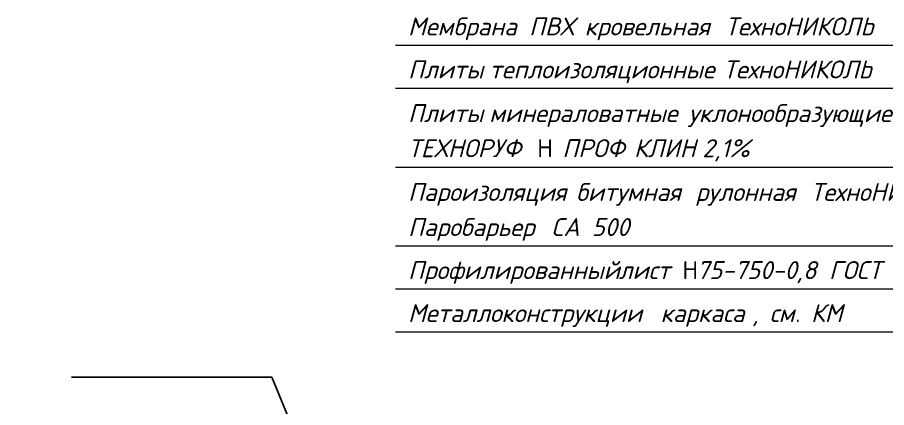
# Model space of a CAD drawing. Header units: millimetres. Extents: x -2951072 to 8268522, y -652067 to -630209.
# Drawn here: x 2631242 to 2643357, y -637288 to -631842 of the extents above; entities that cross this region are included whole.
import ezdxf
from ezdxf import colors
from ezdxf.entities.mleader import LeaderData, LeaderLine
from ezdxf.math import Vec2, Vec3

# ---------------------------------------------------------------- set-up
doc = ezdxf.new("R2010")
doc.units = ezdxf.units.MM
doc.header["$LTSCALE"] = 20
doc.layers.get('0').update_dxf_attribs({"lineweight": 0})
doc.layers.add('ANNO-TEXT', color=251, linetype='Continuous')
doc.layers.add('Типовые аннотации', color=7, linetype='Continuous', lineweight=18)
doc.styles.add('PDF ISOCPEUR Italic', font='isocpeui.ttf')

# ---------------------------------------------------------------- blocks, each defined once
blk = doc.blocks.new('010_ФлажокПирогаКонструкции_ТиповАннот_ - Тип 2-160-1477938-_О__Р__1-1_')
at = {"layer": 'Типовые аннотации', "lineweight": 20}
for p, q in [((986, 11890), (12986, 11890)), ((986, 11290), (12986, 11290)), ((986, 10190), (12986, 10190)), ((986, 9090), (12986, 9090)), ((986, 8490), (12986, 8490)), ((986, 7890), (12986, 7890))]:
    blk.add_line(p, q, dxfattribs=at)
blk = doc.blocks.new('_DOTSMALL')
at = {"color": 0, "linetype": 'ByBlock', "const_width": 0.5}
blk.add_lwpolyline([(-0.0625, 0, 1), (0.0625, 0, 1)], format="xyb", close=True, dxfattribs=at)

msp = doc.modelspace()

# ---------------------------------------------------------------- block references
at = {"layer": 'ANNO-TEXT', "color": 7, "lineweight": 0}
msp.add_blockref('010_ФлажокПирогаКонструкции_ТиповАннот_ - Тип 2-160-1477938-_О__Р__1-1_', (2635525.5, -644120.2), dxfattribs=at)

# ---------------------------------------------------------------- texts
at = {"layer": 'ANNO-TEXT', "color": 7, "lineweight": 0, "char_height": 250, "attachment_point": 1, "line_spacing_factor": 1.022761, "style": 'PDF ISOCPEUR Italic'}
for s, insert, width in [('Мембрана', (2636687.2, -631843.8), 1028.823), ('ПВХ', (2638373.9, -631843.8), 1028.823), ('кровельная', (2639147.9, -631843.8), 1028.823), ('ТехноНИКОЛЬ', (2641105.8, -631843.8), 1028.823), ('Плиты', (2636687.2, -632443.8), 1028.823), ('теплоизоляционные', (2637818.3, -632443.8), 1028.823), ('ТехноНИКОЛЬ', (2641079.3, -632443.8), 1028.823), ('Плиты', (2636687.2, -633053.8), 1028.823), ('минераловатные', (2637818.3, -633053.8), 1028.823), ('уклонообразующие', (2640596.4, -633053.8), 1028.823), ('ТЕХНОРУФ', (2636687.2, -633543.3), 1028.823), ('\\fISOCPEUR|b0|i0|c204|p34|;Н', (2638486.4, -633543.3), 1028.823), ('ПРОФ', (2638837, -633543.3), 1028.823), ('КЛИН', (2639835.8, -633543.3), 1028.823), (' 2,1%', (2640629.5, -633543.3), 1028.823), ('Пароизоляция', (2636687.2, -634153.8), 1028.823), ('битумная', (2639028.8, -634153.8), 1028.823), ('рулонная', (2640695.7, -634153.8), 1028.823), ('ТехноНИКОЛЬ', (2642296.4, -634153.8), 1028.823), ('Паробарьер', (2636687.2, -634643.3), 1028.823), ('СА', (2638684.8, -634643.3), 1028.823), (' 500', (2639088.3, -634643.3), 1028.823), ('Профилированный', (2636687.2, -635243.8), 1028.823), ('лист', (2639624.1, -635243.8), 1028.823), ('\\fISOCPEUR|b0|i0|c204|p34|;Н', (2640510.5, -635243.8), 1028.823), ('75-750-0,8 ', (2640708.9, -635243.8), 1028.823), ('ГОСТ 24045-2016', (2642554.4, -635243.8), 3595.024), ('Металлоконструкции', (2636687.2, -635843.8), 1028.823), ('каркаса', (2640206.2, -635843.8), 1028.823), ('см', (2641727.5, -635843.8), 1028.823), ('КМ', (2642303, -635843.8), 1028.823), (', ', (2641489.4, -635843.8), 1028.823), ('. ', (2642078.1, -635843.8), 1028.823)]:
    msp.add_mtext(s, dxfattribs=dict(at, insert=insert, width=width))

# ---------------------------------------------------------------- leaders
ml = msp.add_multileader_mtext('Standard')
ml.set_content('Лестница ЛП-2\\Pсм раздел КМ', color=256, style='PDF ISOCPEUR Italic')
ml.set_leader_properties()
ml.set_arrow_properties(name='DOTSMALL')
ml.build(insert=Vec2(0, 0))
ml.multileader.update_dxf_attribs({"text_left_attachment_type": 6, "text_right_attachment_type": 6, "dogleg_length": 0.36, "arrow_head_size": 250, "scale": 100})
ctx = ml.context
ctx.base_point, ctx.scale, ctx.char_height, ctx.arrow_head_size, ctx.landing_gap_size, ctx.plane_origin = Vec3(2645790.6, -637093.2), 100, 250, 250, 250, Vec3(2651484.2, -639235.5)
ctx.left_attachment, ctx.right_attachment, ctx.text_align_type = 6, 6, 2
notes = []
notes.append((ctx, [(1, (1, 1, 0), (2648845, -637093.2), (-1, 0), 36, [(0, [(2649950.5, -636595.2)], 0, [])])]))
ctx.mtext.insert, ctx.mtext.width, ctx.mtext.alignment, ctx.mtext.flow_direction = Vec3(2648559, -636768.2), 55855.724, 3, 5
ml = msp.add_multileader_mtext('Standard')
ml.set_content('Лестница ЛП-3\\Pсм раздел КМ', color=256, style='PDF ISOCPEUR Italic')
ml.set_leader_properties()
ml.set_arrow_properties(name='DOTSMALL')
ml.build(insert=Vec2(0, 0))
ml.multileader.update_dxf_attribs({"text_left_attachment_type": 6, "text_right_attachment_type": 6, "dogleg_length": 0.36, "arrow_head_size": 250, "scale": 100})
ctx = ml.context
ctx.base_point, ctx.scale, ctx.char_height, ctx.arrow_head_size, ctx.landing_gap_size, ctx.plane_origin = Vec3(2631732, -636865.1), 100, 250, 250, 250, Vec3(2632507.8, -639168.7)
ctx.left_attachment, ctx.right_attachment, ctx.text_align_type = 6, 6, 2
notes.append((ctx, [(1, (1, 1, 0), (2634786.2, -636865.1), (-1, 0), 36, [(0, [(2635046.4, -637495.3)], 0, [])])]))
ctx.mtext.insert, ctx.mtext.width, ctx.mtext.alignment, ctx.mtext.flow_direction = Vec3(2634500.2, -636540.1), 55855.724, 3, 5
for ctx, leaders in notes:
    for number, flags, end, landing, length, lines in leaders:
        leader = LeaderData()
        leader.index, (leader.has_last_leader_line, leader.has_dogleg_vector, leader.attachment_direction) = number, flags
        leader.last_leader_point, leader.dogleg_vector, leader.dogleg_length = Vec3(end), Vec3(landing), length
        for number, points, colour, breaks in lines:
            line = LeaderLine()
            line.index, line.vertices, line.color, line.breaks = number, Vec3.list(points), colors.encode_raw_color(colour), breaks
            leader.lines.append(line)
        ctx.leaders.append(leader)

doc.saveas('drawing.dxf')
